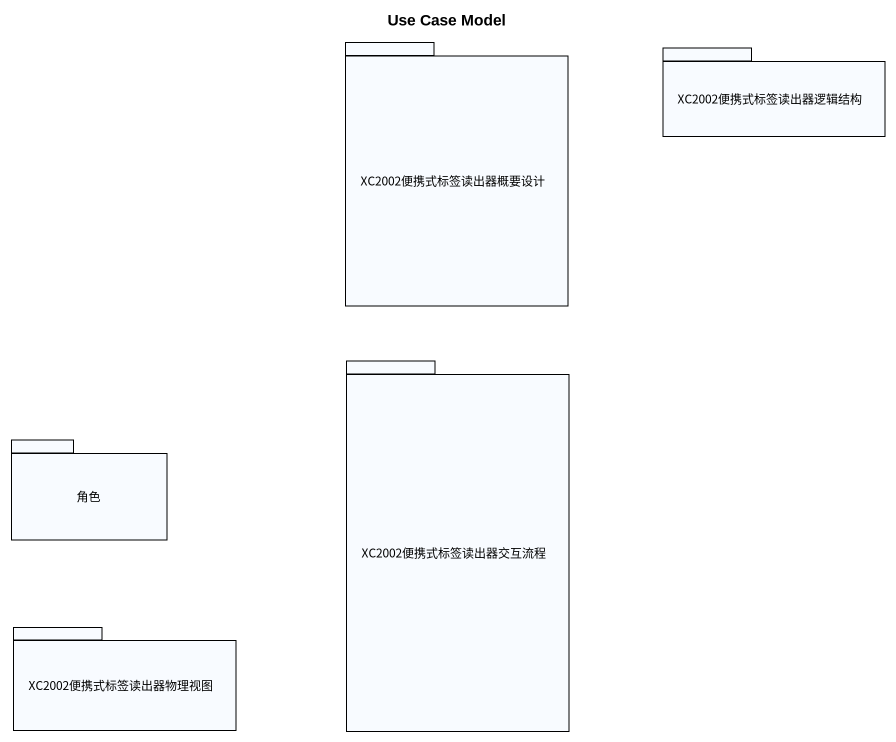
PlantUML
@startuml
title Use Case Model
package XC2002便携式标签读出器概要设计 {
}
package XC2002便携式标签读出器逻辑结构 {
}
package XC2002便携式标签读出器交互流程 {
}
package 角色 {
}
package XC2002便携式标签读出器物理视图 {
}
@enduml
